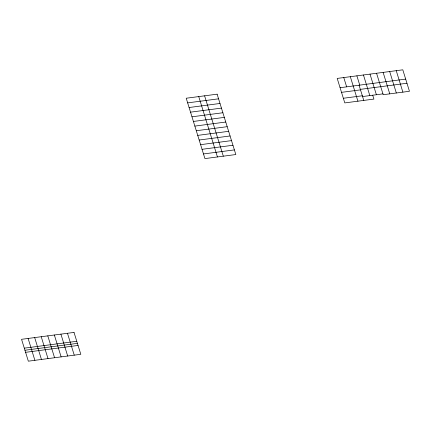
<?xml version="1.0" encoding="UTF-8"?>
<svg xmlns="http://www.w3.org/2000/svg" width="431" height="431" viewBox="0 0 431 431"><rect width="100%" height="100%" fill="white"/><g stroke="black" fill="none" stroke-linecap="round" stroke-linejoin="round"><path stroke-width="0.65" d="M187.657 102.874L218.565 98.818M189.096 107.518L220.004 103.462M340.081 87.709L405.679 79.099M360.354 89.368L406.966 83.253M190.534 112.162L221.442 108.106M341.519 92.353L360.505 89.864M191.973 116.806L222.881 112.75M343.351 98.263L362.336 95.774M362.573 96.544L382.949 93.872M193.411 121.45L224.319 117.394M194.85 126.094L225.763 122.038M196.288 130.738L227.202 126.682M197.732 135.382L228.64 131.326M199.17 140.027L230.079 135.97M200.609 144.665L231.517 140.614M202.047 149.309L232.955 145.258M203.486 153.953L234.394 149.902M24.298 348.167L76.772 341.282M24.939 350.247L77.418 343.362M25.585 352.321L78.059 345.436M396.24 70.673L402.888 92.137M389.683 71.535L396.331 92.994M383.121 72.397L389.769 93.856M376.559 73.259L383.213 94.718L409.45 91.275L402.802 69.817L337.204 78.42L344.789 102.907L373.914 99.087L372.713 95.213M370.003 74.116L376.392 94.734M363.441 74.978L369.83 95.596M356.884 75.84L359.761 85.128M359.066 85.219L363.775 100.418M350.322 76.702L357.913 101.183M343.766 77.558L346.643 86.846M204.601 95.817L223.312 156.189M198.739 96.587L217.445 156.954M67.468 333.282L74.251 355.16M60.906 334.138L67.689 356.022M54.349 335L61.127 356.884M47.787 335.862L54.57 357.741M41.231 336.724L48.008 358.603M34.669 337.581L41.451 359.465M28.112 338.443L34.889 360.327M217.127 94.174L186.219 98.23L204.924 158.597L235.832 154.546L217.127 94.174M74.024 332.42L21.55 339.305L28.333 361.183L80.807 354.298L74.024 332.42"/></g></svg>
